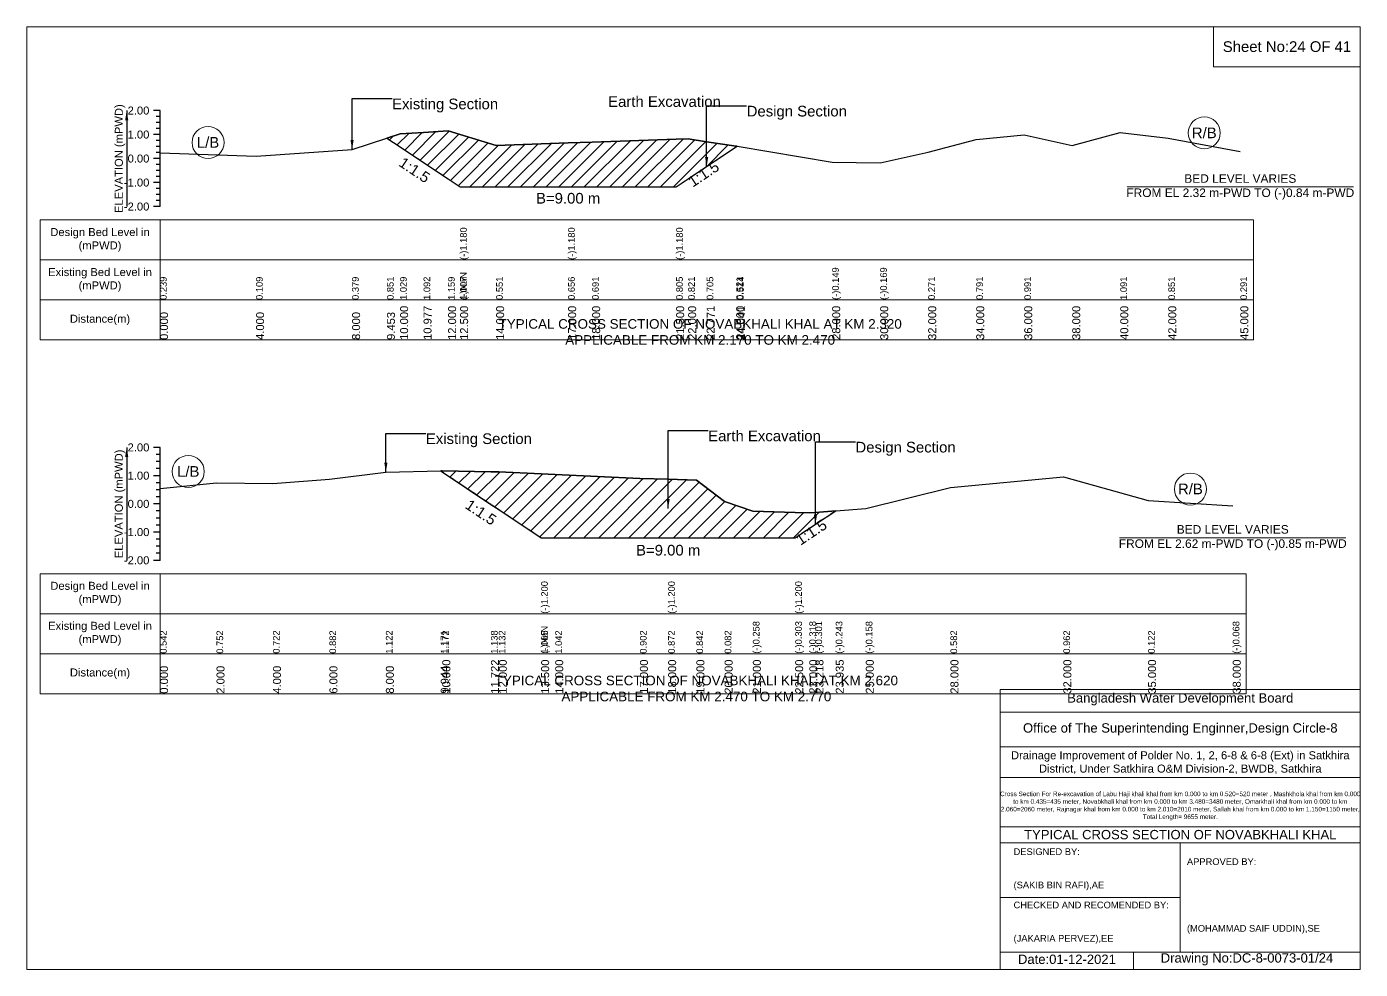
# Model space of a CAD drawing. Header units: inches. Extents: x 93000 to 486000, y -4242 to 0.
# Drawn here: x 330000 to 336000, y -4242 to 0 of the extents above; entities that cross this region are included whole.
import ezdxf

# ---------------------------------------------------------------- set-up
doc = ezdxf.new("R2010")
doc.units = ezdxf.units.IN
doc.header["$LTSCALE"] = 7
doc.header["$MEASUREMENT"] = 0
doc.linetypes.add('DASHED', pattern=[0.75, 0.5, -0.25])
for name, color, linetype, lineweight in [('Cross section Data Border', 7, 'Continuous', 9), ('Cross Section Labels', 7, 'Continuous', 9), ('Design_Bed_Level for Xsection', 7, 'DASHED', 25), ('Existing_Bed_Level for Xsection', 7, 'Continuous', 25), ('Long Section Labels', 7, 'Continuous', 9)]:
    doc.layers.add(name, color=color, linetype=linetype, lineweight=lineweight)
doc.styles.get("Standard").update_dxf_attribs({"font": 'arial.ttf'})
doc.dimstyles.get("Standard").update_dxf_attribs({"dimtxt": 0.18, "dimasz": 0.18, "dimexe": 0.18, "dimexo": 0.0625, "dimgap": 0.09, "dimtad": 0, "dimtih": 1, "dimtoh": 1, "dimdec": 4, "dimzin": 0, "dimdsep": 46, "dimtxsty": 'Standard', "dimcen": 0.09, "dimadec": 0, "dimazin": 0, "dimtfac": 1, "dimtdec": 4, "dimtofl": 0, "dimtmove": 0, "dimatfit": 3, "dimfxl": 1, "dimtolj": 1, "dimtzin": 0, "dimarcsym": 0})

msp = doc.modelspace()

# ---------------------------------------------------------------- hatches: boundary and pattern name
at = {"layer": 'Existing_Bed_Level for Xsection'}
h = msp.add_hatch(dxfattribs=at)
h.set_pattern_fill('ANSI31', color=256, scale=324, style=0)
h.paths.add_polyline_path([(331620.9, -501.8), (331680, -541.2), (331785.5, -611.5), (331896, -685.2), (331950, -721.2), (332112, -721.2), (332436, -721.2), (332544, -721.2), (332922, -721.2), (332976, -685.2), (333059.2, -629.7), (333192, -541.2), (333196.4, -538.2), (333192, -537.5), (333059.2, -517.6), (332976, -505.1), (332922, -506.8), (332544, -519.1), (332436, -522.9), (332112, -534.2), (331950, -485), (331896, -468.6), (331785.5, -475.8), (331680, -482.6)])
h = msp.add_hatch(dxfattribs=at)
h.set_pattern_fill('ANSI31', color=256, scale=381, style=0)
h.paths.add_polyline_path([(331862.9, -1998.9), (331870, -2003.7), (332088.7, -2149.5), (332124, -2173), (332314.5, -2300), (332378, -2300), (332759, -2300), (332886, -2300), (333013, -2300), (333140, -2300), (333267, -2300), (333457.5, -2300), (333521, -2257.7), (333548.6, -2239.3), (333639.8, -2178.5), (333548.6, -2185.8), (333521, -2188), (333457.5, -2186.1), (333267, -2180.4), (333140, -2137.2), (333013, -2040.7), (332886, -2036.9), (332759, -2033.1), (332378, -2015.3), (332314.5, -2012.4), (332124, -2003.8), (332088.7, -2003.1), (331870, -1998.8)])

# ---------------------------------------------------------------- linework, layer by layer
at = {"layer": 'Cross section Data Border'}
for points in [[(330000, 0), (336000, 0), (336000, -4242), (330000, -4242)], [(335340, 0), (336000, 0), (336000, -180), (335340, -180)], [(330060, -869.7), (335520, -869.7), (335520, -1409.7), (330060, -1409.7)], [(330060, -2461.6), (335486, -2461.6), (335486, -3001.6), (330060, -3001.6)]]:
    msp.add_lwpolyline(points, close=True, dxfattribs=at)
for points in [[(330600, -869.7), (330600, -1409.7)], [(330060, -1049.7), (335520, -1049.7)], [(330060, -1229.7), (335520, -1229.7)], [(330600, -2461.6), (330600, -3001.6)], [(330060, -2641.6), (335486, -2641.6)], [(330060, -2821.6), (335486, -2821.6)], [(334380, -4242), (334380, -2982), (336000, -2982)], [(334380, -3084), (336000, -3084)], [(334380, -3240), (336000, -3240)], [(334380, -3378), (336000, -3378)], [(334380, -3600), (336000, -3600)], [(334380, -3672), (336000, -3672)], [(335190, -3672), (335190, -4164)], [(334380, -3918), (335190, -3918)], [(334380, -4164), (336000, -4164)], [(334980, -4164), (334980, -4242)]]:
    msp.add_lwpolyline(points, dxfattribs=at)
at = {"layer": 'Cross Section Labels'}
for points in [[(334951, -721.2), (335969, -721.2)], [(334917, -2300), (335935, -2300)]]:
    msp.add_lwpolyline(points, dxfattribs=at)
for centre in [(335298, -478.1), (330816, -521), (330727, -2001.9), (335235.5, -2080.7)]:
    msp.add_circle(centre, 72, dxfattribs=at)
at = {"layer": 'Design_Bed_Level for Xsection'}
for points in [[(331620.9, -501.8), (331785.5, -611.5), (331950, -721.2), (332436, -721.2), (332922, -721.2), (333059.2, -629.7), (333196.4, -538.2)], [(331862.9, -1998.9), (332088.7, -2149.5), (332314.5, -2300), (332886, -2300), (333457.5, -2300), (333548.6, -2239.3), (333639.8, -2178.5)]]:
    msp.add_lwpolyline(points, dxfattribs=at)
at = {"layer": 'Existing_Bed_Level for Xsection'}
for points in [[(330600, -377.7), (330570, -377.7)], [(330600, -404.7), (330582, -404.7)], [(330600, -809.7), (330600, -701.7), (330600, -593.7), (330600, -485.7), (330600, -377.7)], [(330600, -431.7), (330582, -431.7)], [(330600, -458.7), (330582, -458.7)], [(330600, -567.9), (331032, -582), (331464, -552.8), (331620.9, -501.8), (331680, -482.6), (331785.5, -475.8), (331896, -468.6), (331950, -485), (331950, -485), (332112, -534.2), (332436, -522.9), (332436, -522.9), (332544, -519.1), (332922, -506.8), (332922, -506.8), (332976, -505.1), (333059.2, -517.6), (333192, -537.5), (333196.4, -538.2), (333624, -609.8), (333840, -612), (334056, -564.5), (334272, -508.3), (334488, -486.7), (334704, -534.2), (334920, -475.9), (335136, -501.8), (335460, -562.3)], [(330600, -485.7), (330570, -485.7)], [(330600, -512.7), (330582, -512.7)], [(330600, -539.7), (330582, -539.7)], [(330600, -593.7), (330570, -593.7)], [(330600, -566.7), (330582, -566.7)], [(330600, -620.7), (330582, -620.7)], [(330600, -647.7), (330582, -647.7)], [(330600, -701.7), (330570, -701.7)], [(330600, -674.7), (330582, -674.7)], [(330600, -728.7), (330582, -728.7)], [(330600, -755.7), (330582, -755.7)], [(330600, -809.7), (330570, -809.7)], [(330600, -782.7), (330582, -782.7)], [(330600, -1893.6), (330570, -1893.6)], [(330600, -2401.6), (330600, -2274.6), (330600, -2147.6), (330600, -2020.6), (330600, -1893.6)], [(330600, -1925.4), (330582, -1925.4)], [(330600, -1957.1), (330582, -1957.1)], [(330600, -2020.6), (330570, -2020.6)], [(330600, -1988.9), (330582, -1988.9)], [(330600, -2078.8), (330854, -2052.1), (331108, -2055.9), (331362, -2035.6), (331616, -2005.1), (331862.9, -1998.9), (331870, -1998.8), (332088.7, -2003.1), (332124, -2003.8), (332314.5, -2012.4), (332314.5, -2012.4), (332378, -2015.3), (332759, -2033.1), (332886, -2036.9), (332886, -2036.9), (333013, -2040.7), (333140, -2137.2), (333267, -2180.4), (333457.5, -2186.1), (333457.5, -2186.1), (333521, -2188), (333548.6, -2185.8), (333639.8, -2178.5), (333775, -2167.7), (334156, -2073.7), (334664, -2025.4), (335045, -2132.1), (335426, -2156.2)], [(330600, -2052.4), (330582, -2052.4)], [(330600, -2084.1), (330582, -2084.1)], [(330600, -2147.6), (330570, -2147.6)], [(330600, -2115.9), (330582, -2115.9)], [(330600, -2179.4), (330582, -2179.4)], [(330600, -2211.1), (330582, -2211.1)], [(330600, -2274.6), (330570, -2274.6)], [(330600, -2242.9), (330582, -2242.9)], [(330600, -2306.4), (330582, -2306.4)], [(330600, -2338.1), (330582, -2338.1)], [(330600, -2369.9), (330582, -2369.9)], [(330600, -2401.6), (330570, -2401.6)]]:
    msp.add_lwpolyline(points, dxfattribs=at)
for points in [[(331620.9, -501.8), (331620.9, -501.8), (331680, -541.2), (331785.5, -611.5), (331896, -685.2), (331950, -721.2), (331950, -721.2), (332112, -721.2), (332436, -721.2), (332436, -721.2), (332544, -721.2), (332922, -721.2), (332922, -721.2), (332976, -685.2), (333059.2, -629.7), (333192, -541.2), (333196.4, -538.2), (333192, -537.5), (333059.2, -517.6), (332976, -505.1), (332922, -506.8), (332922, -506.8), (332544, -519.1), (332436, -522.9), (332436, -522.9), (332112, -534.2), (331950, -485), (331950, -485), (331896, -468.6), (331785.5, -475.8), (331680, -482.6), (331620.9, -501.8)], [(331862.9, -1998.9), (331870, -2003.7), (332088.7, -2149.5), (332124, -2173), (332314.5, -2300), (332314.5, -2300), (332378, -2300), (332759, -2300), (332886, -2300), (332886, -2300), (333013, -2300), (333140, -2300), (333267, -2300), (333457.5, -2300), (333457.5, -2300), (333521, -2257.7), (333548.6, -2239.3), (333639.8, -2178.5), (333548.6, -2185.8), (333521, -2188), (333457.5, -2186.1), (333457.5, -2186.1), (333267, -2180.4), (333140, -2137.2), (333013, -2040.7), (332886, -2036.9), (332886, -2036.9), (332759, -2033.1), (332378, -2015.3), (332314.5, -2012.4), (332314.5, -2012.4), (332124, -2003.8), (332088.7, -2003.1), (331870, -1998.8)]]:
    msp.add_lwpolyline(points, close=True, dxfattribs=at)

# ---------------------------------------------------------------- texts
at = {"layer": 'Cross section Data Border', "attachment_point": 5}
for s, insert, char_height in [('Sheet No:24 OF 41', (335670, -90), 48), ('Bangladesh Water Development Board', (335190, -3027), 42), ('Office of The Superintending Enginner,Design Circle-8', (335190, -3162), 42)]:
    msp.add_mtext(s, dxfattribs=dict(at, insert=insert, char_height=char_height))
at = {"layer": 'Cross section Data Border'}
for s, insert, char_height, width, attachment_point in [('Design Bed Level in (mPWD)', (330330, -959.7), 36, 480, 5), ('Existing Bed Level in (mPWD)', (330330, -1139.7), 36, 480, 5), ('Distance(m)', (330330, -1319.7), 36, 480, 5), ('Design Bed Level in (mPWD)', (330330, -2551.6), 36, 480, 5), ('Existing Bed Level in (mPWD)', (330330, -2731.6), 36, 480, 5), ('Distance(m)', (330330, -2911.6), 36, 480, 5), ('Drainage Improvement of Polder No. 1, 2, 6-8 & 6-8 (Ext) in Satkhira District, Under Satkhira O&M Division-2, BWDB, Satkhira', (335190, -3312), 36, 1680, 5), ('Cross Section For Re-excavation of Labu Haji khali khal from km 0.000 to km 0.520=520 meter , Mashkhola khal from km 0.000 to km 0.435=435 meter, Novabkhali khal from km 0.000 to km 3.480=3480 meter, Omarkhali khal from km 0.000 to km 2.060=2060 meter, Rajnagar khal from km 0.000 to km 2.010=2010 meter, Sallah khal from km 0.000 to km 1.150=1150 meter, Total Length= 9655 meter. ', (335190, -3507), 20.5611, 1620, 5), ('TYPICAL CROSS SECTION OF NOVABKHALI KHAL', (335190, -3636), 42, 1680, 5), ('DESIGNED BY:^J^J^J(SAKIB BIN RAFI),AE', (334440, -3792), 30, 840, 4), ('APPROVED BY:^J^J^J^J^J^J(MOHAMMAD SAIF UDDIN),SE', (335220, -3912), 30, 840, 4), ('CHECKED AND RECOMENDED BY:^J^J^J(JAKARIA PERVEZ),EE', (334440, -4032), 30, 840, 4), ('Date:01-12-2021', (334680, -4197), 42, 840, 5), ('Drawing No:DC-8-0073-01/24', (335490, -4197), 42, 1320, 5)]:
    msp.add_mtext(s, dxfattribs=dict(at, insert=insert, char_height=char_height, width=width, attachment_point=attachment_point))
at = {"layer": 'Cross Section Labels'}
for s, insert, char_height, attachment_point in [('Existing Section', (331644, -323.7), 48, 1), ('Earth Excavation', (332616, -312.9), 48, 1), ('Design Section', (333239.2, -356.1), 48, 1), ('R/B', (335298, -478.1), 48, 5), ('L/B', (330816, -521), 48, 5), ('BED LEVEL VARIES ^JFROM EL 2.32 m-PWD TO (-)0.84 m-PWD', (335460, -721.2), 38.4, 5), ('B=9.00 m', (332436, -748.2), 48, 2), ('TYPICAL CROSS SECTION OF NOVABKHALI KHAL AT KM 2.320^JAPPLICABLE FROM KM 2.170 TO KM 2.470', (333030, -1374), 43.2, 5), ('Existing Section', (331796, -1830.1), 48, 1), ('Earth Excavation', (333066, -1817.4), 48, 1), ('Design Section', (333728.6, -1868.2), 48, 1), ('L/B', (330727, -2001.9), 48, 5), ('R/B', (335235.5, -2080.7), 48, 5), ('BED LEVEL VARIES ^JFROM EL 2.62 m-PWD TO (-)0.85 m-PWD', (335426, -2300), 38.4, 5), ('B=9.00 m', (332886, -2331.8), 48, 2), ('TYPICAL CROSS SECTION OF NOVABKHALI KHAL AT KM 2.620^JAPPLICABLE FROM KM 2.470 TO KM 2.770', (333013, -2978.5), 43.2, 5)]:
    msp.add_mtext(s, dxfattribs=dict(at, insert=insert, char_height=char_height, attachment_point=attachment_point))
at = {"layer": 'Cross Section Labels', "char_height": 48, "attachment_point": 2}
for insert, rotation in [((331758.5, -625), 326.30993), ((333032.2, -643.2), 33.69007), ((332057, -2165.4), 326.30993), ((333516.9, -2255.1), 33.69007)]:
    msp.add_mtext('1:1.5', dxfattribs=dict(at, insert=insert, rotation=rotation))
at = {"layer": 'Existing_Bed_Level for Xsection', "char_height": 36, "attachment_point": 5, "rotation": 90}
for insert in [(330420, -593.7), (330420, -2147.6)]:
    msp.add_mtext('ELEVATION (mPWD)', dxfattribs=dict(at, insert=insert))
at = {"layer": 'Existing_Bed_Level for Xsection', "char_height": 36, "attachment_point": 6}
for s, insert in [('2.00', (330552, -377.7)), ('1.00', (330552, -485.7)), ('0.00', (330552, -593.7)), ('-1.00', (330552, -701.7)), ('-2.00', (330552, -809.7)), ('2.00', (330552, -1893.6)), ('1.00', (330552, -2020.6)), ('0.00', (330552, -2147.6)), ('-1.00', (330552, -2274.6)), ('-2.00', (330552, -2401.6))]:
    msp.add_mtext(s, dxfattribs=dict(at, insert=insert))
at = {"layer": 'Long Section Labels', "attachment_point": 1, "rotation": 90}
for s, insert, char_height in [('(-)1.180', (331950, -1049.7), 30), ('(-)1.180', (332436, -1049.7), 30), ('(-)1.180', (332922, -1049.7), 30), ('0.239', (330600, -1229.7), 30), ('0.109', (331032, -1229.7), 30), ('0.379', (331464, -1229.7), 30), ('0.851', (331620.9, -1229.7), 30), ('1.029', (331680, -1229.7), 30), ('1.092', (331785.5, -1229.7), 30), ('1.159', (331896, -1229.7), 30), ('(-)NaN', (331950, -1229.7), 30), ('(-)NaN', (331950, -1229.7), 30), ('(-)NaN', (331950, -1229.7), 30), ('1.007', (331950, -1229.7), 30), ('1.007', (331950, -1229.7), 30), ('0.551', (332112, -1229.7), 30), ('0.551', (332112, -1229.7), 30), ('0.656', (332436, -1229.7), 30), ('0.656', (332436, -1229.7), 30), ('0.691', (332544, -1229.7), 30), ('0.805', (332922, -1229.7), 30), ('0.805', (332922, -1229.7), 30), ('0.821', (332976, -1229.7), 30), ('0.705', (333059.2, -1229.7), 30), ('0.521', (333192, -1229.7), 30), ('0.514', (333196.4, -1229.7), 30), ('(-)0.149', (333624, -1229.7), 30), ('(-)0.169', (333840, -1229.7), 30), ('0.271', (334056, -1229.7), 30), ('0.791', (334272, -1229.7), 30), ('0.991', (334488, -1229.7), 30), ('1.091', (334920, -1229.7), 30), ('0.851', (335136, -1229.7), 30), ('0.291', (335460, -1229.7), 30), ('10.000', (331680, -1409.7), 36), ('10.977', (331785.5, -1409.7), 36), ('12.000', (331896, -1409.7), 36), ('12.500', (331950, -1409.7), 36), ('12.500', (331950, -1409.7), 36), ('12.500', (331950, -1409.7), 36), ('14.000', (332112, -1409.7), 36), ('17.000', (332436, -1409.7), 36), ('17.000', (332436, -1409.7), 36), ('17.000', (332436, -1409.7), 36), ('18.000', (332544, -1409.7), 36), ('21.500', (332922, -1409.7), 36), ('21.500', (332922, -1409.7), 36), ('21.500', (332922, -1409.7), 36), ('22.000', (332976, -1409.7), 36), ('22.771', (333059.2, -1409.7), 36), ('24.000', (333192, -1409.7), 36), ('24.041', (333196.4, -1409.7), 36), ('28.000', (333624, -1409.7), 36), ('30.000', (333840, -1409.7), 36), ('32.000', (334056, -1409.7), 36), ('34.000', (334272, -1409.7), 36), ('36.000', (334488, -1409.7), 36), ('38.000', (334704, -1409.7), 36), ('40.000', (334920, -1409.7), 36), ('42.000', (335136, -1409.7), 36), ('45.000', (335460, -1409.7), 36), ('0.000', (330600, -1409.7), 36), ('4.000', (331032, -1409.7), 36), ('8.000', (331464, -1409.7), 36), ('9.453', (331620.9, -1409.7), 36), ('(-)1.200', (332314.5, -2641.6), 30), ('(-)1.200', (332886, -2641.6), 30), ('(-)1.200', (333457.5, -2641.6), 30), ('(-)NaN', (332314.5, -2821.6), 30), ('(-)0.258', (333267, -2821.6), 30), ('(-)0.303', (333457.5, -2821.6), 30), ('(-)0.303', (333457.5, -2821.6), 30), ('(-)0.303', (333457.5, -2821.6), 30), ('(-)0.318', (333521, -2821.6), 30), ('(-)0.301', (333548.6, -2821.6), 30), ('(-)0.243', (333639.8, -2821.6), 30), ('(-)0.158', (333775, -2821.6), 30), ('(-)0.068', (335426, -2821.6), 30), ('0.542', (330600, -2821.6), 30), ('0.752', (330854, -2821.6), 30), ('0.722', (331108, -2821.6), 30), ('0.882', (331362, -2821.6), 30), ('1.122', (331616, -2821.6), 30), ('1.171', (331862.9, -2821.6), 30), ('1.172', (331870, -2821.6), 30), ('1.138', (332088.7, -2821.6), 30), ('1.132', (332124, -2821.6), 30), ('1.065', (332314.5, -2821.6), 30), ('1.065', (332314.5, -2821.6), 30), ('1.042', (332378, -2821.6), 30), ('0.902', (332759, -2821.6), 30), ('0.872', (332886, -2821.6), 30), ('0.872', (332886, -2821.6), 30), ('0.872', (332886, -2821.6), 30), ('0.842', (333013, -2821.6), 30), ('0.082', (333140, -2821.6), 30), ('0.582', (334156, -2821.6), 30), ('0.962', (334664, -2821.6), 30), ('0.122', (335045, -2821.6), 30), ('0.000', (330600, -3001.6), 36), ('2.000', (330854, -3001.6), 36), ('4.000', (331108, -3001.6), 36), ('6.000', (331362, -3001.6), 36), ('8.000', (331616, -3001.6), 36), ('9.944', (331862.9, -3001.6), 36), ('10.000', (331870, -3001.6), 36), ('11.722', (332088.7, -3001.6), 36), ('12.000', (332124, -3001.6), 36), ('13.500', (332314.5, -3001.6), 36), ('13.500', (332314.5, -3001.6), 36), ('13.500', (332314.5, -3001.6), 36), ('14.000', (332378, -3001.6), 36), ('17.000', (332759, -3001.6), 36), ('18.000', (332886, -3001.6), 36), ('18.000', (332886, -3001.6), 36), ('18.000', (332886, -3001.6), 36), ('19.000', (333013, -3001.6), 36), ('20.000', (333140, -3001.6), 36), ('21.000', (333267, -3001.6), 36), ('22.500', (333457.5, -3001.6), 36), ('22.500', (333457.5, -3001.6), 36), ('22.500', (333457.5, -3001.6), 36), ('23.000', (333521, -3001.6), 36), ('23.218', (333548.6, -3001.6), 36), ('23.935', (333639.8, -3001.6), 36), ('25.000', (333775, -3001.6), 36), ('28.000', (334156, -3001.6), 36), ('32.000', (334664, -3001.6), 36), ('35.000', (335045, -3001.6), 36), ('38.000', (335426, -3001.6), 36)]:
    msp.add_mtext(s, dxfattribs=dict(at, insert=insert, char_height=char_height))

# ---------------------------------------------------------------- leaders
at = {"layer": 'Cross Section Labels', "annotation_type": 0, "has_hookline": 1, "hookline_direction": 0}
for points, text_width in [([(331464, -552.8), (331464, -323.7), (331643.9, -323.7)], 467.2), ([(333059.2, -629.7), (333059.2, -356.1), (333239.1, -356.1)], 441.2), ([(331616, -2005.1), (331616, -1830.1), (331795.9, -1830.1)], 467.2), ([(332886, -2168.4), (332886, -1817.4), (333065.9, -1817.4)], 497), ([(333548.6, -2239.3), (333548.6, -1868.2), (333728.5, -1868.2)], 441.2)]:
    msp.add_leader(points, dimstyle='Standard', override={"dimasz": 43.2}, dxfattribs=dict(at, text_width=text_width))
at = {"layer": 'Existing_Bed_Level for Xsection'}
for points in [[(330450, -377.7), (330450, -809.7)], [(330450, -1893.6), (330450, -2401.6)]]:
    msp.add_leader(points, dimstyle='Standard', override={"dimasz": 43.2}, dxfattribs=at)

doc.saveas('drawing.dxf')
